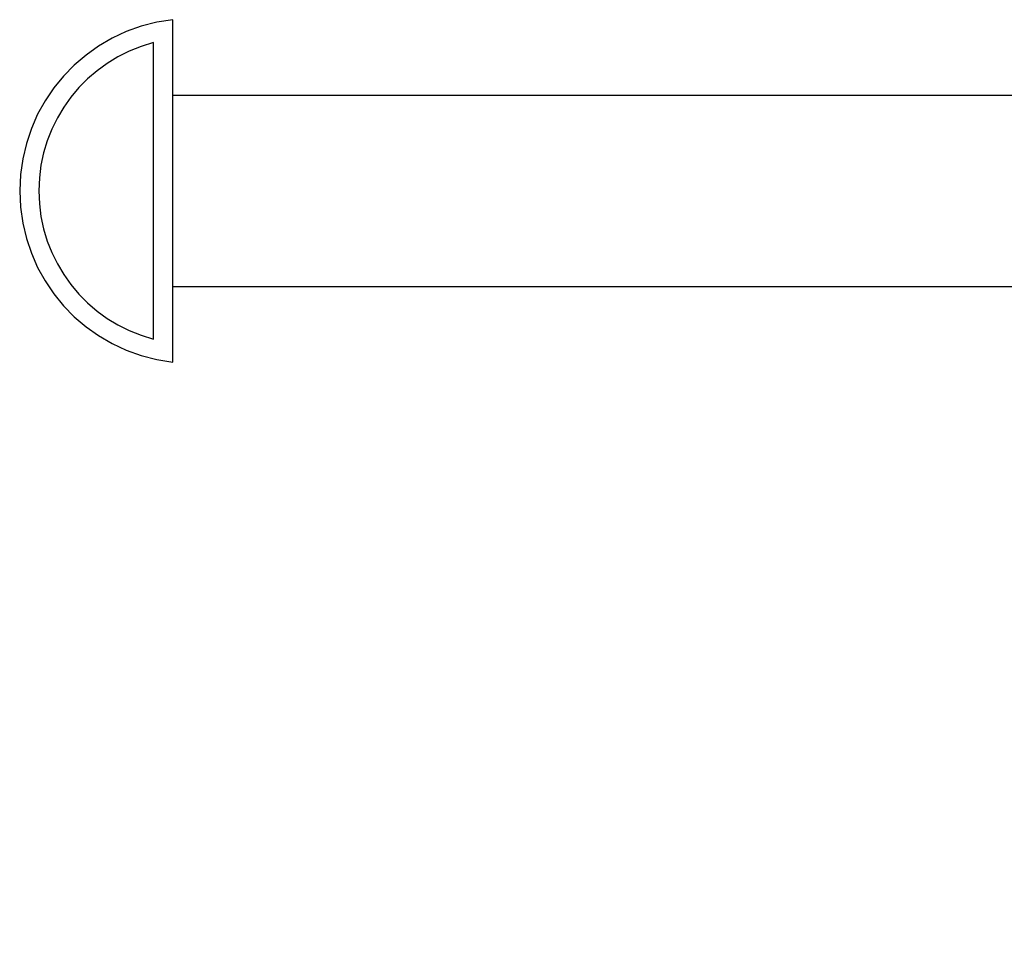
# Model space of a CAD drawing. Header units: millimetres. Extents: x -16.5 to 79.8, y -29.3 to 65.7.
# Drawn here: x -13.98 to -13.465, y -0.575 to -0.086 of the extents above; entities that cross this region are included whole.
import ezdxf

# ---------------------------------------------------------------- set-up
doc = ezdxf.new("R2010")
doc.units = ezdxf.units.MM
doc.header["$LTSCALE"] = 20
doc.linetypes.add('HIDDEN', pattern=[0.375, 0.25, -0.125])
doc.layers.add('ARQ-STA - MOBILIÁRIO_GERAL', color=251, linetype='Continuous')

# ---------------------------------------------------------------- blocks, each defined once
blk = doc.blocks.new('MS - L1A - PRE - TOB - TIPO_1_AO_16 - MOBILIÁRIO - LAYOUT_GERAL')
at = {"layer": 'ARQ-STA - MOBILIÁRIO_GERAL', "linetype": 'HIDDEN', "ltscale": 5}
for points in [[(3306.27677, 1270.94677), (3306.27677, 1271.12565, 0.894427)], [(3306.26677, 1270.95875), (3306.26677, 1271.11367, 0.774597)]]:
    blk.add_lwpolyline(points, format="xyb", close=True, dxfattribs=at)
for points in [[(3306.27677, 1271.08621), (3308.68107, 1271.0862, -0.198912), (3308.85785, 1271.01298), (3309.09069, 1270.78014, 0.198912), (3309.19675, 1270.73621), (3309.25679, 1270.74282), (3309.39679, 1270.74282), (3309.74428, 1270.78127)], [(3306.27677, 1270.98621), (3308.68107, 1270.9862, -0.198912), (3308.78714, 1270.94227), (3309.01998, 1270.70943, 0.198912), (3309.19675, 1270.63621), (3309.25679, 1270.64282), (3309.39679, 1270.64282), (3309.74436, 1270.68127)]]:
    blk.add_lwpolyline(points, format="xyb", dxfattribs=at)

msp = doc.modelspace()

# ---------------------------------------------------------------- block references
at = {"layer": 'ARQ-STA - MOBILIÁRIO_GERAL', "color": 251, "true_color": 0x636466}
msp.add_blockref('MS - L1A - PRE - TOB - TIPO_1_AO_16 - MOBILIÁRIO - LAYOUT_GERAL', (-3320.17674, -1271.21124), dxfattribs=at)

doc.saveas('drawing.dxf')
